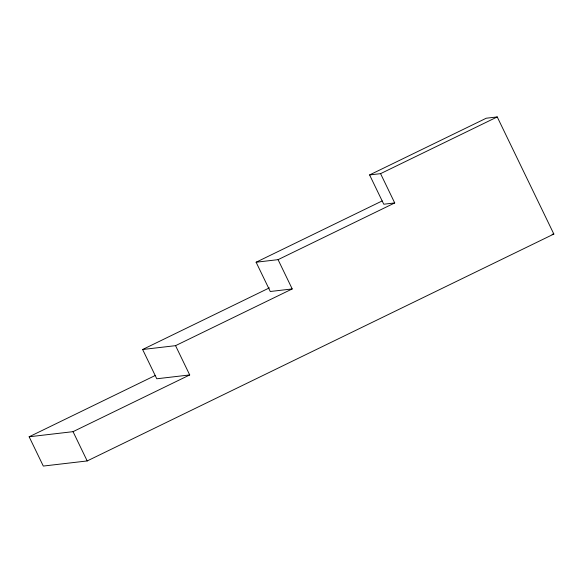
<?xml version="1.0" encoding="UTF-8"?>
<svg xmlns="http://www.w3.org/2000/svg" width="583" height="583" viewBox="0 0 583 583"><rect width="100%" height="100%" fill="white"/><g stroke="black" fill="none" stroke-linecap="round" stroke-linejoin="round"><path stroke-width="0.87" d="M369.593 174.936L380.568 173.654L394.72 202.935L383.752 204.218L369.593 174.936L486.258 118.218L497.233 116.935L553.85 234.053L87.195 460.942L43.302 466.065L29.15 436.784L155.231 375.488M380.568 173.654L497.233 116.935M256.112 262.219L278.062 259.654L292.214 288.935L270.272 291.5L256.112 262.219L382.193 200.924M278.062 259.654L394.72 202.935M142.631 349.501L175.549 345.661L189.708 374.935L156.783 378.782L142.631 349.501L269.382 287.878M175.549 345.661L292.214 288.935M29.15 436.784L73.043 431.66L189.708 374.935M552.057 234.264L553.85 234.053M73.043 431.66L87.195 460.942"/></g></svg>
